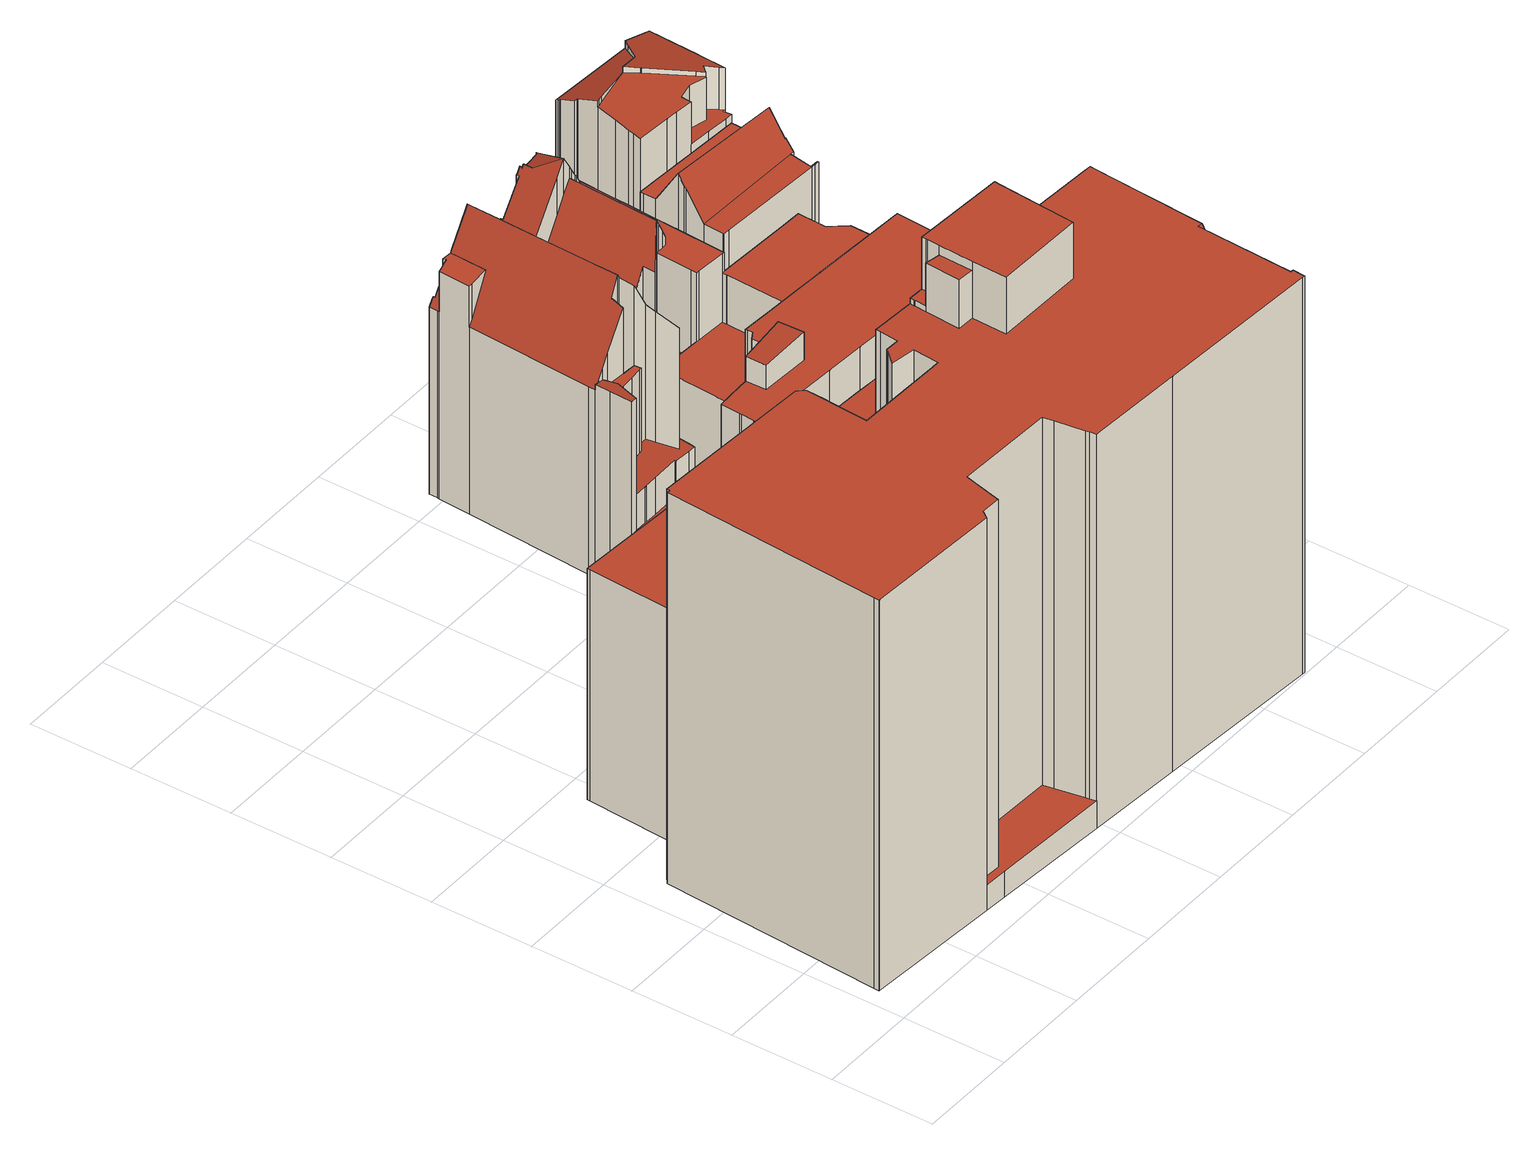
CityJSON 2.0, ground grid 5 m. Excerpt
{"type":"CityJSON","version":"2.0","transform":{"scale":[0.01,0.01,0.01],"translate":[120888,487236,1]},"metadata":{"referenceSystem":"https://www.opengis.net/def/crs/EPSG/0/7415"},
"CityObjects":{
"building1":{"type":"Building","attributes":{"dak_type":"multiple horizontal","data_area":272.24,"data_coverage":0.889,"geconstateerd":false,"gid":17598513,"h_dak_50p":21.47,"h_dak_70p":21.55,"h_dak_max":24.58,"h_dak_min":1.74,"h_maaiveld":1.2,"kas_warenhuis":false,"lod11_replace":false,"ondergronds_type":"above ground","oorspronkelijkbouwjaar":1930,"pw_actueel":"yes","pw_bron":"ahn3","reconstructie_methode":"tudelft3d-geoflow","reconstruction_skipped":false,"rmse_lod12":3.56,"rmse_lod13":1.44,"rmse_lod22":1.09,"rn":1,"status":"Pand in gebruik","t_run":389.79,"val3dity_codes_lod12":"[]","val3dity_codes_lod13":"[]","val3dity_codes_lod22":"[]"},"children":["building1-1"]},
"building1-1":{"type":"BuildingPart","parents":["building1"],"geometry":[{"type":"Solid","lod":"2.2","boundaries":[[[[0,1,2,3,4,5,6,7,8,9,10,11,12,13,14,15,16,17,18,19,20,21,22,23,24]],[[25,26,27,28]],[[29,6,5,30]],[[30,5,4,31]],[[32,33,34,35]],[[36,37,35,38]],[[31,4,3,39]],[[40,16,15,41]],[[42,17,16,40]],[[43,9,8,44]],[[45,10,9,43]],[[46,47,48,49]],[[50,18,17,42]],[[51,14,13,52,53]],[[41,15,14,51]],[[54,19,18,50]],[[55,56,57,58]],[[59,60,61,62]],[[63,12,11,61]],[[62,61,11,10,45]],[[64,65,66]],[[67,68,69,70]],[[70,69,71,72]],[[72,71,73,74]],[[74,73,75,76]],[[76,75,77,78]],[[79,21,20,80]],[[78,77,80,81]],[[82,83,84,85]],[[81,80,20,19,54]],[[86,87,88,89]],[[90,91,87,86]],[[89,88,92,93]],[[94,95,96,97]],[[98,23,22,99,100]],[[100,99,91,90]],[[99,22,21,79]],[[52,13,12,63]],[[49,48,101,102]],[[102,101,103,104]],[[53,52,105,106]],[[93,92,83,82]],[[107,108,68,67]],[[109,110,108,107]],[[85,84,110,109]],[[44,8,7,111,112]],[[112,111,65,64]],[[111,7,6,29]],[[37,113,97,114]],[[114,97,96,33,32]],[[39,3,2,115]],[[115,2,1,116]],[[104,103,56,55]],[[38,35,34,117,118]],[[118,117,26,25]],[[28,27,116,119]],[[120,121,122,123]],[[123,122,113,37,36]],[[124,125,95,94]],[[126,127,121,120]],[[128,24,23,98]],[[127,0,24,128,129]],[[129,128,125,124]],[[58,57,60,59]],[[119,116,1,0,127,126]],[[106,105,47,46]],[[130,131,83,92,88,87,91,99,79,80,77,75,73,71,132]],[[110,84,83,131,130,132,71,69,68,108]],[[29,66,65,111]],[[114,32,35,37]],[[58,59,62,45,43,44,112,64,66,29,30,31,39,115,116,27,26,117,34,33,96,95,125,128,98,100,90,86,89,93,82,85,109,107,67,70,72,74,76,78,81,54,50,42,40,41,51,53,106,46,49,102,104,55]],[[56,103,101,48,47,105,52,63,61,60,57]],[[129,124,94,97,113,122,121,127]],[[119,126,120,123,36,38,118,25,28]]]],"semantics":{"surfaces":[{"type":"GroundSurface"},{"type":"WallSurface","on_footprint_edge":false},{"type":"WallSurface","on_footprint_edge":true},{"type":"RoofSurface"}],"values":[[0,1,2,2,1,1,2,2,2,2,2,1,2,2,2,2,1,1,2,2,1,1,1,1,1,1,2,1,1,2,1,1,1,1,2,1,2,2,1,1,1,1,1,1,1,2,1,2,1,1,2,2,1,1,1,1,1,1,1,1,2,2,1,1,2,1,3,3,3,3,3,3,3,3]]}}]},
"building2":{"type":"Building","attributes":{"dak_type":"slanted","data_area":124.05,"data_coverage":0.856,"geconstateerd":false,"gid":14475880,"h_dak_50p":13.17,"h_dak_70p":13.24,"h_dak_max":15.34,"h_dak_min":4.27,"h_maaiveld":1.26,"kas_warenhuis":false,"lod11_replace":false,"ondergronds_type":"above ground","oorspronkelijkbouwjaar":1770,"pw_actueel":"yes","pw_bron":"ahn3","reconstructie_methode":"tudelft3d-geoflow","reconstruction_skipped":false,"rmse_lod12":2.26,"rmse_lod13":0.98,"rmse_lod22":0.151,"rn":1,"status":"Pand in gebruik","t_run":215.33,"val3dity_codes_lod12":"[]","val3dity_codes_lod13":"[303]","val3dity_codes_lod22":"[303]"},"children":["building2-1"]},
"building2-1":{"type":"BuildingPart","parents":["building2"],"geometry":[{"type":"Solid","lod":"2.2","boundaries":[[[[133,134,135,136,137,138,139,140,141,142,143,144,145,146,147,148,149,150,151,152,153,154,155,156,157,158,159,160,161,162,163,164,165,166,167]],[[168,147,146,169]],[[170,171,172,173]],[[174,150,149,175]],[[173,172,151,150,174]],[[176,152,151,172]],[[177,153,152,176]],[[178,179,180,181]],[[182,183,184,185]],[[186,148,147,168]],[[187,139,138,188]],[[188,138,137,189]],[[175,149,148,186]],[[190,144,143,191]],[[192,159,158,193]],[[194,195,196,197]],[[198,199,200,201]],[[202,203,204,205,206]],[[207,208,154,153,177]],[[209,155,154,208]],[[201,200,208,207]],[[210,211,212,213]],[[214,215,216,217,218]],[[218,217,216,199,198]],[[219,167,166,220]],[[221,222,223]],[[224,133,167,219]],[[191,143,142,225]],[[226,136,135,227]],[[228,229,230,231]],[[169,146,145,232]],[[232,145,144,190]],[[233,234,235,236]],[[237,157,156,195,194]],[[238,141,140,239]],[[239,140,139,187]],[[189,137,136,226]],[[240,241,163,162,242]],[[243,165,164,244]],[[245,220,166,165,243]],[[213,212,220,245]],[[246,247,244,248]],[[171,170,249]],[[211,210,250]],[[217,216,251,252]],[[252,251,253,254]],[[255,256,257,254,258]],[[231,230,216,217]],[[185,184,257,256]],[[258,254,253,215,214]],[[193,158,157,237]],[[259,160,159,192]],[[242,162,161,260]],[[260,161,160,259]],[[248,244,164,163,241]],[[195,156,155,209]],[[197,196,261,262]],[[263,264,229,228]],[[262,261,264,263,265]],[[266,267,203,202]],[[206,205,268,269]],[[205,204,179,178]],[[270,271,241,240]],[[269,268,271,270]],[[265,263,272,267,266]],[[267,272,234,233]],[[273,274,256,255]],[[275,276,274,273]],[[277,278,222,221]],[[227,135,134,278,277]],[[236,235,183,182]],[[279,280,247,246]],[[181,180,280,279]],[[276,275,250]],[[225,142,141,238]],[[278,134,133,224]],[[249,170,173,174,175,186,168,169,281,282]],[[283,284,285,286,287,288,289,290,214,218,198,201,207,177,176,172,171,249,282,281,169,232,190,291]],[[231,217,252,254,257,184,183,235,234,272,263,228]],[[215,253,251,216]],[[261,196,195,209,208,200,199,216,230,229,264]],[[265,266,202,206,269,270,240,242,260,259,192,193,237,194,197,262]],[[241,271,268,205,178,181,279,246,248]],[[223,292,293,294,295,238,239,187,188,189,226,227,277,221]],[[293,292,223,222,278,224,219,220,212,211,250,275,273,255,258,214,290,289,288,287,286,285,284,283,291,190,191,225,238,295,294]],[[244,247,280,180,179,204,203,267,233,236,182,185,256,274,276,250,210,213,245,243]]]],"semantics":{"surfaces":[{"type":"GroundSurface"},{"type":"WallSurface","on_footprint_edge":true},{"type":"WallSurface","on_footprint_edge":false},{"type":"RoofSurface"}],"values":[[0,1,2,1,1,1,1,2,2,1,1,1,1,1,1,2,2,2,1,1,2,2,2,2,1,2,1,1,1,2,1,1,2,1,1,1,1,1,1,1,2,2,2,2,2,2,2,2,2,2,1,1,1,1,1,1,2,2,2,2,2,2,2,2,2,2,2,2,2,1,2,2,2,2,1,1,3,3,3,3,3,3,3,3,3,3]]}}]},
"building3":{"type":"Building","attributes":{"dak_type":"slanted","data_area":41.74,"data_coverage":0.837,"geconstateerd":false,"gid":17599241,"h_dak_50p":13.23,"h_dak_70p":13.9,"h_dak_max":15.65,"h_dak_min":4.69,"h_maaiveld":1.74,"kas_warenhuis":false,"lod11_replace":false,"ondergronds_type":"above ground","oorspronkelijkbouwjaar":1005,"pw_actueel":"yes","pw_bron":"ahn3","reconstructie_methode":"tudelft3d-geoflow","reconstruction_skipped":false,"rmse_lod12":3.19,"rmse_lod13":4.04,"rmse_lod22":0.243,"rn":1,"status":"Pand in gebruik","t_run":139.88,"val3dity_codes_lod12":"[]","val3dity_codes_lod13":"[]","val3dity_codes_lod22":"[303]"},"children":["building3-1"]},
"building3-1":{"type":"BuildingPart","parents":["building3"],"geometry":[{"type":"Solid","lod":"2.2","boundaries":[[[[296,297,298,299,300,301,302,303,304,305,306,307,308,309,310,311,312,313,314,315,316,317,318,319,320,321,322,323,324,325,326,327,328,329,330,331,332,333,334,335,336,337,338,339,340,341,342]],[[343,328,327,344]],[[345,321,320,346]],[[347,323,322,348]],[[349,350,351,352]],[[353,339,338,354]],[[355,342,341,356]],[[357,358,300,299,359]],[[360,330,329,361]],[[352,351,362,363]],[[364,313,312,365]],[[346,320,319,366]],[[367,368,369,370]],[[371,372,373,374]],[[375,296,342,355]],[[344,327,326,376]],[[377,315,314,378]],[[366,319,318,379]],[[348,322,321,345]],[[361,329,328,343]],[[380,332,331,381]],[[382,333,332,380]],[[383,384,303,302,385,386]],[[387,388,389]],[[358,357,389]],[[390,301,300,358]],[[391,392,393,394]],[[363,362,395,396]],[[397,398,399,393]],[[400,401,398,397]],[[402,403,404,401,400]],[[405,400,401,404,372,371]],[[406,407,408,409]],[[410,411,406]],[[409,408,401,400,405]],[[370,369,381,412]],[[359,299,298,413,414]],[[414,413,415,416,417]],[[418,307,306,419]],[[419,306,305,420]],[[421,422,384,383]],[[420,305,304,423]],[[424,425,422,421]],[[423,304,303,384]],[[426,427,428,429]],[[365,312,311,430]],[[378,314,313,364]],[[431,316,315,377]],[[432,317,316,431]],[[433,325,324,434]],[[376,326,325,433]],[[434,324,323,347]],[[435,436,437,392,391]],[[394,393,399,438,439]],[[439,438,407,406]],[[411,410,440]],[[386,385,427,426]],[[396,395,403,402]],[[412,381,331,330,360]],[[388,387,436,435]],[[417,416,350,349,441]],[[442,443,444,445]],[[445,444,446,447]],[[447,446,448,449]],[[413,298,297,450]],[[450,297,296,375]],[[416,415,443,442]],[[374,373,451,452]],[[452,451,368,367]],[[453,454,437,436]],[[441,349,454,453]],[[455,456,457,458]],[[459,310,309,456,455]],[[430,311,310,459]],[[379,318,317,432]],[[456,309,308,460]],[[460,308,307,418]],[[458,457,425,424]],[[429,428,461]],[[449,448,462,463]],[[464,336,335,462]],[[463,462,335,334,465]],[[465,334,333,382]],[[466,337,336,464]],[[356,341,340,467]],[[467,340,339,353]],[[354,338,337,466]],[[385,302,301,390]],[[428,427,385,390,358,389,388,435,391,394,439,406,411,440,468,469,470,471,364,365,430,459,461]],[[399,398,401,408,407,438]],[[417,441,453,436,387,389,357,359,414]],[[437,454,349,352,363,396,402,400,397,393,392]],[[461,459,455,458,424,421,383,386,426,429]],[[360,361,343,344,376,433,434,347,348,345,346,366,379,432,431,377,378,364,471,470,469,468,440,410,406,409,405,371,374,452,367,370,412]],[[418,419,420,423,384,422,425,457,456,460]],[[353,354,466,464,462,448,446,444,443,415,413,450,375,355,356,467]],[[368,451,373,372,404,403,395,362,351,350,416,442,445,447,449,463,465,382,380,381,369]]]],"semantics":{"surfaces":[{"type":"GroundSurface"},{"type":"WallSurface","on_footprint_edge":true},{"type":"WallSurface","on_footprint_edge":false},{"type":"RoofSurface"}],"values":[[0,1,1,1,2,1,1,1,1,2,1,1,2,2,1,1,1,1,1,1,1,1,1,2,2,1,2,2,2,2,2,2,2,2,2,2,1,2,1,1,2,1,2,1,2,1,1,1,1,1,1,1,2,2,2,2,2,2,1,2,2,2,2,2,1,1,2,2,2,2,2,2,1,1,1,1,1,2,2,2,1,1,1,1,1,1,1,1,3,3,3,3,3,3,3,3,3]]}}]},
"building4":{"type":"Building","attributes":{"dak_type":"slanted","data_area":52.52,"data_coverage":0.862,"geconstateerd":false,"gid":17599246,"h_dak_50p":14.06,"h_dak_70p":14.11,"h_dak_max":15.45,"h_dak_min":4.66,"h_maaiveld":1.32,"kas_warenhuis":false,"lod11_replace":false,"ondergronds_type":"above ground","oorspronkelijkbouwjaar":1914,"pw_actueel":"yes","pw_bron":"ahn3","reconstructie_methode":"tudelft3d-geoflow","reconstruction_skipped":false,"rmse_lod12":2.43,"rmse_lod13":0.582,"rmse_lod22":0.34,"rn":1,"status":"Pand in gebruik","t_run":125.61,"val3dity_codes_lod12":"[]","val3dity_codes_lod13":"[]","val3dity_codes_lod22":"[]"},"children":["building4-1"]},
"building4-1":{"type":"BuildingPart","parents":["building4"],"geometry":[{"type":"Solid","lod":"2.2","boundaries":[[[[472,473,474,475,476,477,478,479,480,481,482,483,484,485,486,487,488,489,490,491,492,493,494,495,496,497,498]],[[499,495,494,500,501]],[[502,476,475,503]],[[504,473,472,505]],[[506,498,497,507]],[[508,509,510,511]],[[512,480,479,513]],[[505,472,498,506]],[[514,515,516,517]],[[518,519,520,521,522]],[[517,516,523,524]],[[513,479,478,525]],[[507,497,496,515,514]],[[526,474,473,504]],[[501,500,527,528]],[[525,478,477,529]],[[529,477,476,502]],[[503,475,474,526]],[[530,531,532,533]],[[534,535,536,537]],[[538,539,537,540]],[[541,542,539,538]],[[543,481,480,512]],[[544,482,481,543]],[[545,546,542,541]],[[547,487,486,548]],[[533,532,535,534]],[[549,550,531,530]],[[524,523,550,549]],[[515,496,495,499]],[[551,552,491,490,553]],[[500,494,493,554]],[[521,520,555,556]],[[511,510,489,488,557]],[[558,485,484,559]],[[560,483,482,544]],[[522,521,546,545]],[[540,537,536,519,518]],[[559,484,483,560]],[[554,493,492,561]],[[561,492,491,552]],[[548,486,485,558]],[[553,490,489,510]],[[528,527,562,563]],[[563,562,552,551]],[[556,555,509,508]],[[557,488,487,547]],[[540,518,522,545,541,538]],[[544,543,512,513,525,529,502,503,526,504,505,506,507,514,517,524,549,530,533,534,537,539,542,546,521,556,508,511,557,547,548,558,559,560]],[[562,527,500,554,561,552]],[[509,555,520,519,536,535,532,531,550,523,516,515,499,501,528,563,551,553,510]]]],"semantics":{"surfaces":[{"type":"GroundSurface"},{"type":"WallSurface","on_footprint_edge":true},{"type":"WallSurface","on_footprint_edge":false},{"type":"RoofSurface"}],"values":[[0,1,1,1,1,2,1,1,2,2,2,1,1,1,2,1,1,1,2,2,2,2,1,1,2,1,2,2,2,1,1,1,2,1,1,1,2,2,1,1,1,1,1,2,2,2,1,3,3,3,3]]}}]},
"building5":{"type":"Building","attributes":{"dak_type":"slanted","data_area":22.89,"data_coverage":0.689,"geconstateerd":false,"gid":17599250,"h_dak_50p":13.53,"h_dak_70p":14.29,"h_dak_max":15.92,"h_dak_min":8.68,"h_maaiveld":1.74,"kas_warenhuis":false,"lod11_replace":false,"ondergronds_type":"above ground","oorspronkelijkbouwjaar":1005,"pw_actueel":"yes","pw_bron":"ahn3","reconstructie_methode":"tudelft3d-geoflow","reconstruction_skipped":false,"rmse_lod12":1.44,"rmse_lod13":0.993,"rmse_lod22":0.0734,"rn":1,"status":"Pand in gebruik","t_run":120.52,"val3dity_codes_lod12":"[]","val3dity_codes_lod13":"[]","val3dity_codes_lod22":"[]"},"children":["building5-1"]},
"building5-1":{"type":"BuildingPart","parents":["building5"],"geometry":[{"type":"Solid","lod":"2.2","boundaries":[[[[564,565,566,567,568,569,570,571,572,573,574,575,576,577,578,579,580,581,582,583,584,585,586,587,588,589,328,590,591,592,593,594,595,596,597]],[[598,599,600,601]],[[602,596,595,603]],[[604,594,593,605]],[[606,592,591,607]],[[608,590,328,609]],[[610,586,585,611]],[[612,587,586,610,613]],[[614,588,587,612]],[[611,585,584,615]],[[616,617,618,619]],[[619,618,620,621]],[[622,623,624,625]],[[621,620,626,627,628]],[[628,627,623,622]],[[629,630,631,632]],[[633,634,635]],[[636,589,588,614,637]],[[638,639,640,641]],[[642,567,566,643]],[[644,645,646,647]],[[625,624,630,629]],[[648,649,634,633]],[[650,651,652,653]],[[653,652,573,572,654]],[[654,572,571,655]],[[656,657,649,648]],[[647,646,658,659]],[[660,574,573,652]],[[659,658,651,650]],[[661,575,574,660]],[[662,663,645,644]],[[664,665,663,662]],[[666,667,617,616]],[[613,610,667,666]],[[668,669,639,638,670]],[[643,566,565,671]],[[607,591,590,608]],[[603,595,594,604]],[[670,638,643]],[[637,614,599,598]],[[609,328,589,636]],[[605,593,592,606]],[[672,673,674]],[[675,568,567,642]],[[676,570,569,677]],[[677,569,568,675]],[[655,571,570,676]],[[632,631,657,656]],[[678,577,576,679]],[[680,578,577,678]],[[679,576,575,661]],[[601,600,669,668]],[[627,626,681,682]],[[683,597,596,602]],[[684,685,564,597,683]],[[673,672,685,684]],[[671,565,564,685]],[[682,681,615,686]],[[686,615,584,583,687]],[[687,583,582,688]],[[688,582,581,689]],[[689,581,580,690]],[[690,580,579,691]],[[691,579,578,680]],[[641,640,665,664]],[[692,693,694,628,622,625,629,632,656,648,633,635,646,645,663,665,640]],[[669,600,599,614,612,613,666,616,619,621,628,694,693,692,640,639]],[[673,684,683,602,603,604,605,606,607,608,609,636,637,598,601,668,670,674]],[[671,685,672,674,670,643]],[[615,681,626,620,618,617,667,610,611]],[[689,690,691,680,678,679,661,660,652,651,658,646,635,634,649,657,631,630,624,623,627,682,686,687,688]],[[641,664,662,644,647,659,650,653,654,655,676,677,675,642,643,638]]]],"semantics":{"surfaces":[{"type":"GroundSurface"},{"type":"WallSurface","on_footprint_edge":false},{"type":"WallSurface","on_footprint_edge":true},{"type":"RoofSurface"}],"values":[[0,1,2,2,2,2,2,2,2,2,1,1,1,1,1,1,1,2,1,2,1,1,1,1,2,2,1,1,2,1,2,1,1,1,1,1,2,2,2,1,1,2,2,1,2,2,2,2,1,2,2,2,1,1,2,2,1,2,1,2,2,2,2,2,2,1,3,3,3,3,3,3,3]]}}]},
"building6":{"type":"Building","attributes":{"dak_type":"slanted","data_area":36.66,"data_coverage":0.864,"geconstateerd":false,"gid":17599248,"h_dak_50p":12.53,"h_dak_70p":12.56,"h_dak_max":14.35,"h_dak_min":9.69,"h_maaiveld":1.35,"kas_warenhuis":false,"lod11_replace":false,"ondergronds_type":"above ground","oorspronkelijkbouwjaar":1900,"pw_actueel":"yes","pw_bron":"ahn3","reconstructie_methode":"tudelft3d-geoflow","reconstruction_skipped":false,"rmse_lod12":1.51,"rmse_lod13":2.2,"rmse_lod22":0.548,"rn":1,"status":"Pand in gebruik","t_run":88,"val3dity_codes_lod12":"[]","val3dity_codes_lod13":"[]","val3dity_codes_lod22":"[]"},"children":["building6-1"]},
"building6-1":{"type":"BuildingPart","parents":["building6"],"geometry":[{"type":"Solid","lod":"2.2","boundaries":[[[[695,696,697,698,699,700,701,702,703,704,705,706,707,708,709,710,711,712,713,714,715,716]],[[717,698,697,718]],[[718,697,696,719]],[[720,701,700,721]],[[721,700,699,722]],[[723,709,708,724]],[[724,708,707,725]],[[726,727,728,729]],[[730,703,702,727,726]],[[731,714,713,732]],[[733,712,711,734]],[[735,736,704,703,730]],[[737,738,739,740]],[[741,742,743]],[[744,716,715,745]],[[746,710,709,723]],[[732,713,712,733]],[[745,715,714,731]],[[747,706,705,748]],[[725,707,706,747]],[[740,739,749,750]],[[738,695,716,744]],[[748,705,704,736]],[[727,702,701,720]],[[729,728,742,741]],[[751,752,753,754]],[[722,699,698,717]],[[754,753,736,735]],[[719,696,695,738,737]],[[734,711,710,746]],[[750,749,752,751]],[[727,720,721,722,717,718,755,743,742,728]],[[726,729,741,743,755,718,719,737,740,750,751,754,735,730]],[[731,732,733,734,746,723,724,725,747,748,736,753,752,749,739,738,744,745]]]],"semantics":{"surfaces":[{"type":"GroundSurface"},{"type":"WallSurface","on_footprint_edge":true},{"type":"WallSurface","on_footprint_edge":false},{"type":"RoofSurface"}],"values":[[0,1,1,1,1,1,1,2,1,1,1,1,2,2,1,1,1,1,1,1,2,1,1,1,2,2,1,2,1,1,2,3,3,3]]}}]},
"building7":{"type":"Building","attributes":{"dak_type":"slanted","data_area":21.6,"data_coverage":0.778,"geconstateerd":false,"gid":17599775,"h_dak_50p":14.48,"h_dak_70p":15.23,"h_dak_max":16.23,"h_dak_min":2.72,"h_maaiveld":1.46,"kas_warenhuis":false,"lod11_replace":false,"ondergronds_type":"above ground","oorspronkelijkbouwjaar":1770,"pw_actueel":"yes","pw_bron":"ahn3","reconstructie_methode":"tudelft3d-geoflow","reconstruction_skipped":false,"rmse_lod12":3.27,"rmse_lod13":0.773,"rmse_lod22":0.201,"rn":1,"status":"Pand in gebruik","t_run":91.5,"val3dity_codes_lod12":"[]","val3dity_codes_lod13":"[]","val3dity_codes_lod22":"[]"},"children":["building7-1"]},
"building7-1":{"type":"BuildingPart","parents":["building7"],"geometry":[{"type":"Solid","lod":"2.2","boundaries":[[[[756,757,758,759,760,761,762,763,764,765,766,767,768,769,770,771,772,773,774,775,776,777,778,779,780,781,782,783,784,785,786]],[[787,765,764,788]],[[788,764,763,789]],[[790,791,792,793]],[[794,773,772,795]],[[796,774,773,794]],[[797,798,791,790]],[[799,759,758,800,801]],[[800,758,757,802]],[[803,786,785,792]],[[804,762,761,805]],[[806,807,808,809]],[[789,763,762,804]],[[810,760,759,799]],[[805,761,760,810]],[[811,784,783,812]],[[812,783,782,813]],[[807,778,777,814]],[[815,768,767,816]],[[816,767,766,817]],[[818,771,770,819]],[[819,770,769,820]],[[814,777,776,821]],[[822,821,776,775,823]],[[823,775,774,796]],[[793,792,785,784,811]],[[824,825,798,797]],[[826,827,825,824]],[[828,756,786,803]],[[802,757,756,828]],[[817,766,765,787]],[[809,808,829,830]],[[795,772,771,818]],[[831,781,780,832]],[[813,782,781,831]],[[833,779,778,807,806]],[[832,780,779,833]],[[830,829,821,822]],[[820,769,768,815]],[[801,800,827,826]],[[795,818,819,820,815,834,835,809,830,822,823,796,794]],[[788,836,837,797,790,793,811,812,813,831,832,833,806,838,839,816,817,787]],[[826,824,797,837,836,788,789,804,805,810,799,801]],[[809,835,834,815,816,839,838,806]],[[821,829,808,807,814]],[[827,800,802,828,803,792,791,798,825]]]],"semantics":{"surfaces":[{"type":"GroundSurface"},{"type":"WallSurface","on_footprint_edge":true},{"type":"WallSurface","on_footprint_edge":false},{"type":"RoofSurface"}],"values":[[0,1,1,2,1,1,2,1,1,1,1,2,1,1,1,1,1,1,1,1,1,1,1,1,1,1,2,2,1,1,1,2,1,1,1,1,1,2,1,2,3,3,3,3,3,3]]}}]},
"building8":{"type":"Building","attributes":{"dak_type":"slanted","data_area":16.11,"data_coverage":0.637,"geconstateerd":false,"gid":17599252,"h_dak_50p":17.27,"h_dak_70p":17.45,"h_dak_max":18.17,"h_dak_min":14.77,"h_maaiveld":1.71,"kas_warenhuis":false,"lod11_replace":false,"ondergronds_type":"above ground","oorspronkelijkbouwjaar":1890,"pw_actueel":"yes","pw_bron":"ahn3","reconstructie_methode":"tudelft3d-geoflow","reconstruction_skipped":false,"rmse_lod12":0.756,"rmse_lod13":0.788,"rmse_lod22":0.0809,"rn":1,"status":"Pand in gebruik","t_run":95.81,"val3dity_codes_lod12":"[]","val3dity_codes_lod13":"[]","val3dity_codes_lod22":"[]"},"children":["building8-1"]},
"building8-1":{"type":"BuildingPart","parents":["building8"],"geometry":[{"type":"Solid","lod":"2.2","boundaries":[[[[840,841,842,843,844,845,846,847,848,849,850,851,852,853,854,855,856,857,858,859,860,861,862,863,864,865,866,867]],[[868,854,853,869]],[[870,849,848,871]],[[872,859,858,873]],[[871,848,847,874,875]],[[876,877,878,879]],[[880,867,866,881]],[[882,855,854,868]],[[883,857,856,884,885]],[[873,858,857,883]],[[886,861,860,887]],[[887,860,859,872]],[[888,889,890,891]],[[891,890,862,861,886]],[[892,893,894,895]],[[884,856,855,882]],[[874,847,846,896]],[[897,898,899,900]],[[885,884,901,902]],[[869,853,852,903]],[[903,852,851,904]],[[904,851,850,905]],[[905,850,849,870]],[[902,901,906,907]],[[896,846,845,908]],[[909,842,841,910]],[[911,840,867,880]],[[912,844,843,913]],[[913,843,842,909]],[[908,845,844,912]],[[875,874,898,897]],[[893,914,915]],[[900,899,915]],[[907,906,914,893,892]],[[916,917,918,919]],[[920,921,922,923]],[[923,922,877,876]],[[924,925,926,927,928]],[[895,894,917,916]],[[879,878,926,925]],[[929,863,862,890]],[[930,864,863,929]],[[919,918,925,924]],[[928,927,889,888]],[[931,865,864,930]],[[881,866,865,931]],[[910,841,840,911,932]],[[932,911,921,920]],[[926,878,877,922,921,911,880,881,931,930,929,890,889,927]],[[906,901,884,882,868,869,903,904,905,870,871,875,897,900,915,914]],[[919,924,928,888,891,886,887,872,873,883,885,902,907,892,895,916]],[[932,920,923,876,879,925,918,917,894,893,915,899,898,874,896,908,912,913,909,910]]]],"semantics":{"surfaces":[{"type":"GroundSurface"},{"type":"WallSurface","on_footprint_edge":true},{"type":"WallSurface","on_footprint_edge":false},{"type":"RoofSurface"}],"values":[[0,1,1,1,1,2,1,1,1,1,1,1,2,1,2,1,1,2,2,1,1,1,1,2,1,1,1,1,1,1,2,2,2,2,2,2,2,2,2,2,1,1,2,2,1,1,1,2,3,3,3,3]]}}]}
},
"vertices":[
[1800,1205,20],[2262,1175,20],[2834,1137,20],[2869,1135,20],[2867,1109,20],[2850,863,20],[2828,547,20],[2795,69,20],[2791,8,20],[2779,9,20],[1952,63,20],[1469,95,20],[886,134,20],[771,141,20],[91,186,20],[87,186,20],[88,211,20],[160,1297,20],[177,1296,20],[178,1312,20],[997,1258,20],[1028,1256,20],[1507,1225,20],[1527,1223,20],[1724,1210,20],[2237,765,2344],[2237,765,2054],[2260,1151,2054],[2260,1151,2350],[2828,547,2061],[2850,863,2061],[2867,1109,2061],[1708,954,2297],[1708,954,2048],[1792,949,2049],[1792,949,2294],[1797,1116,2345],[1797,1116,2295],[1792,949,2342],[2869,1135,2061],[88,211,2031],[87,186,2031],[160,1297,2031],[2779,9,2061],[2791,8,2062],[1952,63,2052],[896,173,2040],[896,173,151],[931,314,148],[931,314,2040],[177,1296,2031],[91,186,2031],[771,141,150],[771,141,2039],[178,1312,2031],[1441,287,2046],[1441,287,155],[1462,146,160],[1462,146,2046],[1465,126,2047],[1465,126,160],[1469,95,161],[1469,95,2047],[886,134,152],[2782,70,2061],[2782,70,1224],[2805,549,2061],[1005,909,2041],[1005,909,513],[1011,997,543],[1011,997,2041],[1017,1095,577],[1017,1095,2041],[1020,1135,557],[1020,1135,2041],[1025,1222,513],[1025,1222,2041],[1016,1235,507],[1016,1235,2040],[1028,1256,496],[997,1258,496],[997,1258,2040],[1366,1041,2044],[1366,1041,587],[1489,1022,590],[1489,1022,2046],[1496,1109,2046],[1496,1109,546],[1429,1113,547],[1429,1113,2045],[1505,1199,2046],[1505,1199,501],[1422,1105,552],[1422,1105,2045],[1723,1184,2076],[1723,1184,2048],[1719,1128,2048],[1719,1128,2076],[1527,1223,2046],[1507,1225,487],[1507,1225,2046],[943,363,146],[943,363,2040],[1433,340,154],[1433,340,2046],[798,178,150],[798,178,2039],[1441,894,2046],[1441,894,543],[1477,893,2046],[1477,893,545],[2795,69,1224],[2795,69,2062],[1797,1116,2077],[1719,1128,2299],[2834,1137,2061],[2262,1175,2054],[1787,776,2050],[1787,776,2340],[2262,1175,2350],[1799,1182,2346],[1799,1182,2077],[1799,1178,2077],[1799,1178,2346],[1723,1187,2076],[1723,1187,2048],[1800,1205,2346],[1800,1205,2077],[1724,1210,2048],[1724,1210,2076],[1248,1059,583],[1308,1050,585],[1141,1076,580],
[1556,1801,26],[2664,1728,26],[2667,1728,26],[2881,1714,26],[2911,1712,26],[2913,1712,26],[2913,1706,26],[2909,1654,26],[2906,1622,26],[2903,1578,26],[2899,1522,26],[2891,1426,26],[2888,1384,26],[2876,1224,26],[2874,1207,26],[2870,1152,26],[2869,1135,26],[2793,1140,26],[2477,1161,26],[2439,1163,26],[1987,1193,26],[1487,1226,26],[1214,1244,26],[1022,1257,26],[389,1299,26],[373,1300,26],[374,1308,26],[410,1861,26],[411,1877,26],[428,1876,26],[1057,1834,26],[1219,1824,26],[1286,1819,26],[1457,1808,26],[1474,1807,26],[2874,1207,1117],[2876,1224,1114],[2483,1177,1138],[2483,1177,995],[2477,1161,969],[2477,1161,1141],[2793,1140,1132],[2869,1135,1130],[2439,1163,969],[1987,1193,969],[1069,1722,1151],[1069,1722,1101],[1233,1735,1098],[1233,1735,1159],[1199,1610,1076],[1199,1610,815],[1207,1604,814],[1207,1604,1075],[2870,1152,1127],[2913,1706,1124],[2913,1712,1123],[2911,1712,1123],[2891,1426,1442],[2899,1522,1287],[374,1308,1220],[373,1300,1220],[1022,1257,1223],[1022,1257,340],[1023,1270,342],[1023,1270,1223],[1517,1480,1384],[1517,1480,360],[1488,1233,340],[1488,1233,980],[1048,1684,1220],[1048,1684,1095],[1050,1720,1101],[1050,1720,1150],[1050,1720,1219],[1487,1226,969],[1487,1226,340],[1214,1244,340],[1468,1783,1100],[1468,1783,1008],[1458,1806,973],[1458,1806,1104],[1521,1512,1436],[1521,1512,362],[1458,1516,362],[1458,1516,804],[1458,1516,1436],[1474,1807,970],[1457,1808,969],[2665,1719,1117],[2665,1719,994],[2671,1640,1120],[1556,1801,970],[2903,1578,1198],[2881,1714,1122],[2667,1728,1117],[1086,1540,805],[1086,1540,363],[1305,1526,362],[1305,1526,804],[2888,1384,1375],[1081,1600,1078],[1081,1600,813],[1151,1606,814],[1151,1606,1077],[389,1299,1220],[2906,1622,1127],[2909,1654,1126],[1057,1834,1218],[1057,1834,1155],[428,1876,1216],[1286,1819,1112],[1219,1824,1115],[1457,1808,1105],[1235,1793,1161],[1235,1793,1109],[1219,1824,1161],[2515,1254,1124],[1490,1731,1090],[1384,1561,366],[1384,1561,809],[1527,1559,366],[1527,1559,810],[1533,1614,1272],[1533,1614,1067],[1533,1614,817],[1527,1559,1361],[410,1861,1216],[411,1877,1216],[1035,1481,358],[1035,1481,1221],[1039,1543,805],[1039,1543,363],[1039,1543,1221],[1042,1597,1220],[1042,1597,1079],[1054,1782,1153],[1054,1782,1219],[1055,1804,1219],[1055,1804,1154],[1042,1597,812],[1535,1626,1252],[1535,1626,1069],[1530,1638,1234],[1530,1638,1072],[2664,1728,1117],[2664,1728,980],[1250,1763,1160],[1250,1763,1103],[2873,1224,1114],[2830,1228,1116],[2854,1428,1442],[2692,1438,1442],[2612,1443,1441],[2401,1457,1440],[2243,1467,1440],[1974,1484,1438],[1963,1484,1438],[1747,1498,1438],[2856,1428,1442],[2720,1636,1122],[2748,1634,1122],[2873,1625,1126],[2900,1623,1126],
[1539,2280,74],[1543,2348,74],[1551,2474,74],[1559,2589,74],[1563,2664,74],[1565,2699,74],[1605,3323,74],[1615,3481,74],[1616,3492,74],[1618,3532,74],[1637,3531,74],[1642,3530,74],[1642,3521,74],[1691,3518,74],[1741,3515,74],[1746,3515,74],[1840,3509,74],[1850,3509,74],[1885,3507,74],[1910,3505,74],[1910,3493,74],[1908,3473,74],[1928,3414,74],[1937,3385,74],[1938,3383,74],[1942,3382,74],[2018,3378,74],[2024,3476,74],[2018,3477,74],[2019,3494,74],[2020,3509,74],[2044,3507,74],[2043,3499,74],[2024,3205,74],[1994,2749,74],[1987,2648,74],[1976,2480,74],[1975,2464,74],[1935,2466,74],[1856,2472,74],[1830,2473,74],[1824,2379,74],[1815,2241,74],[1814,2219,74],[1771,2222,74],[1603,2233,74],[1536,2237,74],[2043,3499,1053],[2044,3507,1052],[1942,3382,1240],[1938,3383,1248],[2024,3476,1089],[2018,3378,1092],[1626,2597,1014],[1626,2597,579],[1673,2603,580],[1673,2603,1013],[1814,2219,378],[1815,2241,378],[1536,2237,381],[1603,2233,380],[1563,2664,1069],[1563,2664,1040],[1559,2589,1070],[1994,2749,1088],[2024,3205,1066],[1740,2611,581],[1740,2611,1011],[1850,3509,1428],[1840,3509,1412],[1937,3385,1250],[1935,2650,1195],[1935,2650,585],[1972,2648,586],[1972,2648,1122],[1893,2651,1276],[1893,2651,585],[1903,2609,583],[1903,2609,1254],[1539,2280,383],[2020,3509,1099],[1910,3505,1312],[1885,3507,1361],[1928,3414,1270],[1976,2480,578],[1987,2648,586],[1975,2464,577],[1615,3481,1243],[1615,3481,1036],[1605,3323,1037],[1605,3323,1246],[1585,2663,1067],[1585,2663,1077],[1579,2663,1067],[1565,2699,1040],[1646,2661,1179],[1646,2661,1014],[1747,2657,1011],[1747,2657,1350],[1803,2618,582],[1803,2618,1009],[1805,2655,1009],[1805,2655,829],[1747,2657,830],[1820,2654,1009],[1820,2654,828],[1821,2620,1009],[1821,2620,582],[1820,2654,584],[1820,2654,1417],[1809,2729,1446],[1809,2729,853],[1818,2730,854],[1818,2730,1427],[1815,2830,1442],[1815,2830,1444],[1987,2648,1093],[1551,2474,390],[1551,2474,1073],[1585,2475,390],[1585,2475,573],[1585,2475,1070],[1642,3530,1076],[1637,3531,1068],[1618,3532,1036],[1635,3486,1244],[1635,3486,1068],[1616,3492,1036],[1659,3493,1244],[1659,3493,1109],[1625,3324,1246],[1625,3324,1070],[1730,3331,1247],[1730,3331,1248],[1746,3515,1252],[1910,3493,1312],[1908,3473,1312],[2019,3494,1100],[2018,3477,1100],[1612,2662,1122],[1612,2662,1064],[1612,2662,1015],[1759,2724,852],[1759,2724,1362],[1815,2848,1443],[1626,2597,1064],[1649,2476,574],[1649,2476,389],[1654,2476,389],[1654,2476,574],[1717,2477,388],[1717,2477,575],[1858,2479,387],[1858,2479,576],[1543,2348,385],[1926,2507,579],[1926,2507,1201],[1626,2600,1064],[1626,2600,1014],[1691,3518,1244],[1691,3518,1160],[1695,3502,1168],[1695,3502,1244],[1741,3515,1244],[1642,3521,1076],[1740,3493,1245],[1856,2472,387],[1856,2472,576],[1830,2473,387],[1935,2466,577],[1824,2379,384],[1771,2222,378],[1826,3051,1438],[1841,3338,1432],[1841,3344,1432],[1849,3493,1428],
[2302,2187,32],[2379,2182,32],[2444,2177,32],[2919,2146,32],[2936,2145,32],[2914,1729,32],[2913,1712,32],[2868,1715,32],[2391,1746,32],[2148,1762,32],[1954,1775,32],[1707,1791,32],[1581,1800,32],[1509,1805,32],[1511,1838,32],[1515,1900,32],[1516,1912,32],[1522,2007,32],[1531,2150,32],[1535,2220,32],[1536,2237,32],[1552,2236,32],[1566,2235,32],[1889,2214,32],[1971,2209,32],[2024,2205,32],[2111,2199,32],[1889,2214,622],[1566,2235,405],[1566,2235,628],[2936,2145,1314],[2919,2146,1314],[2379,2182,1306],[2302,2187,1305],[2111,2199,1303],[2024,2205,1302],[1574,2009,1295],[1574,2009,519],[1522,2007,518],[1522,2007,1294],[2391,1746,1305],[2868,1715,1312],[1971,2209,1301],[1971,2209,620],[1971,2201,616],[1971,2201,1301],[1705,2014,1423],[1705,2014,523],[1702,2013,523],[1702,2013,1297],[1702,2013,1423],[1971,2173,603],[1971,2173,1301],[2913,1712,1312],[2444,2177,1307],[1567,2219,402],[1567,2219,620],[2914,1729,1312],[1940,2080,1300],[1940,2080,558],[1843,2096,564],[1843,2096,1299],[1836,2093,1299],[1836,2093,562],[1804,2018,526],[1804,2018,1298],[1942,2024,1445],[1942,2024,1300],[1804,2018,1432],[1948,1900,1444],[1948,1900,1300],[2148,1762,1302],[1954,1775,1300],[1704,1912,1422],[1704,1912,1297],[1515,1900,1294],[1511,1838,1294],[1936,2152,1300],[1936,2152,592],[1535,2220,620],[1535,2220,404],[1531,2150,586],[1552,2236,406],[1654,2012,522],[1654,2012,1296],[1516,1912,1294],[1509,1805,1294],[1581,1800,1295],[1707,1791,1296],[1536,2237,407],[1560,2219,402],[1560,2219,620],
[2197,3479,74],[2225,3477,74],[2289,3474,74],[2293,3474,74],[2294,3483,74],[2294,3486,74],[2317,3485,74],[2316,3468,74],[2336,3389,74],[2348,3389,74],[2392,3386,74],[2437,3384,74],[2425,3197,74],[2421,3135,74],[2410,2965,74],[2401,2844,74],[2389,2660,74],[2386,2614,74],[2374,2615,74],[2227,2625,74],[2213,2626,74],[1987,2641,74],[1999,2827,74],[2025,3217,74],[2031,3303,74],[2041,3461,74],[2056,3499,74],[2066,3498,74],[2065,3486,74],[2168,3480,74],[2168,3493,74],[2176,3492,74],[2190,3492,74],[2190,3479,74],[2040,3303,1226],[2040,3303,1023],[2042,3303,1028],[2042,3303,1230],[2190,3492,1416],[2176,3492,1393],[2168,3493,1382],[2168,3480,1383],[2065,3486,1225],[2066,3498,1223],[2056,3499,1208],[2043,3499,1188],[1999,2827,834],[1987,2641,776],[2025,3217,1012],[1999,2827,1030],[2031,3303,1008],[2213,2626,768],[2127,2832,1242],[2127,2832,833],[2122,2767,813],[2122,2767,1243],[2223,2836,833],[2223,2836,1400],[2244,2837,1380],[2244,2837,1243],[2267,2838,1244],[2267,2838,1333],[2229,2837,833],[2229,2837,1243],[2229,2837,1410],[2291,2839,1284],[2291,2839,1244],[2289,2882,1243],[2289,2882,1293],[2306,2985,1271],[2306,2985,1242],[2327,3083,1241],[2041,3461,1193],[2031,3303,1212],[2229,3300,1516],[2229,3300,1338],[2264,3298,1397],[2264,3298,1454],[2293,3474,1421],[2289,3474,1429],[2301,3289,1386],[2301,3289,1320],[2342,3299,1238],[2342,3299,1314],[2306,2959,1267],[2306,2959,1242],[2344,3324,1314],[2344,3324,1237],[2348,3389,1236],[2348,3389,1314],[2336,3389,1335],[2316,3468,1380],[2288,2903,1298],[2288,2903,1243],[2342,3305,1238],[2342,3305,1314],[2392,3386,1237],[2437,3384,1238],[2301,3298,1387],[2301,3298,1321],[2280,3298,1424],[2280,3298,1363],[2009,2827,1046],[2009,2827,834],[2183,3300,1446],[2183,3300,1262],[2229,3300,1517],[2225,3477,1413],[2197,3475,1408],[2197,3475,1429],[2193,3430,1433],[2294,3483,1422],[2317,3485,1380],[2294,3486,1422],[2421,3135,1241],[2425,3197,1240],[2410,2965,1243],[2215,2657,778],[2215,2657,1246],[2190,3479,1417],[2197,3479,1428],[2197,3479,1406],[2213,2626,1246],[2227,2625,1246],[2374,2615,1248],[2386,2614,1248],[2389,2660,1248],[2401,2844,1245],[2262,3279,1398],[2260,3256,1398],[2229,2841,1410],
[2373,2615,35],[2749,2590,35],[2859,2583,35],[2967,2576,35],[2948,2317,35],[2937,2156,35],[2936,2145,35],[2911,2146,35],[2506,2173,35],[2355,2183,35],[2217,2192,35],[2066,2202,35],[1991,2207,35],[1959,2209,35],[1962,2263,35],[1985,2613,35],[1987,2641,35],[1997,2640,35],[2004,2640,35],[2052,2636,35],[2365,2616,35],[2368,2615,35],[2967,2576,864],[2859,2583,1161],[2749,2590,1159],[2936,2145,911],[2937,2156,910],[2948,2317,892],[1962,2263,891],[1959,2209,891],[1991,2207,892],[2911,2146,1165],[2911,2146,980],[2911,2158,980],[2911,2158,1165],[2506,2173,1156],[2052,2636,893],[2004,2640,892],[1997,2640,892],[1987,2641,892],[2355,2183,1153],[2355,2183,898],[2373,2615,1151],[2373,2615,898],[2372,2594,898],[2372,2594,1151],[2916,2362,1164],[2916,2362,986],[2854,2446,1162],[2368,2615,898],[2365,2616,898],[1985,2613,892],[2066,2202,893],[2217,2192,896],[2373,2592,898],[2373,2592,1151],[2358,2244,1153],[2358,2244,898],[2356,2190,898],[2356,2190,1153],[2858,2564,1161],
[3103,2694,46],[3096,2569,46],[2988,2575,46],[2967,2576,46],[2946,2577,46],[2416,2612,46],[2386,2614,46],[2387,2621,46],[2393,2721,46],[2399,2813,46],[2400,2824,46],[2402,2855,46],[2410,2972,46],[2414,3037,46],[2415,3054,46],[2420,3054,46],[2980,3017,46],[2986,3016,46],[2996,3016,46],[2995,2997,46],[2991,2927,46],[2986,2833,46],[2985,2820,46],[2984,2807,46],[2984,2804,46],[2984,2797,46],[2984,2791,46],[2983,2785,46],[2980,2737,46],[2985,2737,46],[3105,2730,46],[2399,2813,1472],[2393,2721,1340],[2387,2621,1342],[2986,2698,1345],[2986,2698,195],[2985,2737,196],[2985,2737,1400],[2986,3016,1342],[2980,3017,1342],[2996,3016,1343],[2967,2699,1345],[2967,2699,216],[2967,2576,1348],[2988,2575,190],[2988,2575,1349],[3096,2569,66],[3105,2730,59],[2386,2614,1342],[2416,2612,1343],[2985,2820,1520],[2985,2820,198],[2982,2927,203],[2982,2927,1346],[2946,2577,1348],[2980,2737,1401],[2983,2785,1469],[2984,2791,1478],[2986,2833,197],[2410,2972,1343],[2402,2855,1533],[2400,2824,1488],[2420,3054,1340],[2415,3054,1340],[2414,3037,1340],[2991,2927,193],[2991,2927,1346],[2995,2997,1343],[2947,2585,1348],[2947,2585,237],[2988,2582,1348],[2988,2582,190],[3103,2694,60],[2985,2927,199],[2985,2927,1346],[2984,2797,1486],[2984,2804,1496],[2984,2807,1501],[2415,2972,1343],[2422,2971,1343],[2408,2720,1340],[2410,2720,1340],[2416,2855,1533],[2408,2855,1533],
[2741,3033,70],[2647,3039,70],[2589,3043,70],[2415,3054,70],[2418,3088,70],[2420,3116,70],[2424,3185,70],[2430,3275,70],[2437,3380,70],[2437,3384,70],[2422,3385,70],[2426,3459,70],[2421,3459,70],[2422,3470,70],[2422,3480,70],[2432,3479,70],[2872,3457,70],[2954,3452,70],[3011,3449,70],[3028,3449,70],[3011,3191,70],[3011,3185,70],[3002,3050,70],[2991,3052,70],[3000,3021,70],[3000,3016,70],[2958,3018,70],[2852,3025,70],[2422,3480,1613],[2422,3470,1617],[2437,3384,1652],[2437,3380,1654],[3028,3449,1598],[3011,3449,1603],[2430,3275,1666],[2430,3275,1698],[2811,3092,1618],[2811,3092,1398],[2898,3072,1394],[2898,3072,1613],[2852,3025,1385],[2958,3018,1383],[2432,3479,1613],[2954,3452,1619],[2872,3457,1605],[2872,3457,1643],[3011,3185,1604],[3011,3191,1604],[2986,3069,1611],[2986,3069,1393],[3002,3050,1389],[3002,3050,1606],[2666,3320,1703],[2666,3320,1674],[2715,3269,1662],[2715,3269,1689],[2424,3185,1644],[2442,3278,1696],[2442,3278,1666],[2463,3281,1667],[2463,3281,1694],[2848,3427,1618],[2848,3427,1650],[2421,3459,1622],[2426,3459,1622],[2422,3385,1652],[2781,3342,1656],[2781,3342,1670],[2420,3116,1628],[2589,3043,1609],[2647,3039,1607],[2741,3033,1387],[2418,3088,1621],[2415,3054,1613],[2666,3320,1670],[2638,3315,1673],[2720,3265,1688],[2720,3265,1660],[2874,3106,1621],[2874,3106,1644],[2738,3055,1610],[2738,3055,1391],[2734,3075,1395],[2734,3075,1615],[2902,3076,1635],[2902,3076,1614],[2902,3076,1395],[2944,3118,1402],[2944,3118,1623],[2991,3052,1389],[3000,3021,1384],[3000,3016,1383],[2741,3033,1605]
]}
